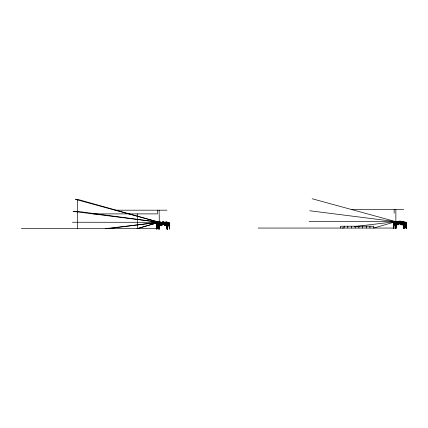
<?xml version="1.0" encoding="UTF-8"?>
<svg xmlns="http://www.w3.org/2000/svg" width="428" height="428" viewBox="0 0 428 428"><rect width="100%" height="100%" fill="white"/><g stroke="black" fill="none" stroke-linecap="round" stroke-linejoin="round"><path stroke-width="0.64" d="M158.943 224.764L158.932 223.614L158.949 229.178L158.943 225.347L161.998 225.363L159.163 225.251M165.572 222.394L166.765 222.18L166.797 222.49L159.098 222.49L159.098 222.18L160.778 222.18L160.762 222.795M159.537 224.481L159.537 224.128L159.911 225.08M159.542 222.49L159.574 222.394M159.73 222.394L160.184 222.276M160.158 224.893L159.783 224.481L159.783 224.128L160.265 224.122L160.265 224.657L160.019 224.122M159.746 222.49L159.746 222.143L159.098 222.18M159.628 225.064L159.719 223.357L160.34 223.673L159.81 223.662L160.27 222.935M159.986 224.839L157.065 224.877L159.756 224.957L159.869 223.582M159.911 224.481L159.911 224.128L159.911 224.893L160.933 224.893M159.911 222.49L159.911 222.143L160.19 222.49M160.174 222.394L159.639 222.394M160.291 222.26L160.27 224.299L161.174 224.128M160.409 224.261L160.5 225.08L160.077 224.839M160.521 224.261L160.671 222.244M160.559 222.389L160.554 224.128L160.687 223.716M160.794 224.299L160.794 222.303M160.933 222.48L160.928 224.128L160.81 223.593M161.003 224.128L161.003 222.48L160.554 222.48M164.09 222.309L162.314 222.116L162.266 222.795L164.111 222.795M163.186 223.352L163.186 222.983M164.111 222.614L164.111 223.352L162.266 223.352L162.271 222.614M164.159 222.614L164.154 222.309L72.364 222.244M164.62 222.983L164.62 222.426M164.716 222.935L164.716 222.303M164.753 222.935L164.759 222.303L164.389 222.303M165.369 224.893L165.706 225.08L165.342 224.481M165.497 225.08L165.497 224.657M166.867 222.394L165.572 222.18L165.433 222.795M165.197 223.507L165.641 224.481L165.829 224.128M165.641 222.49C165.192 221.945 166.749 221.897 166.428 222.49M166.321 224.657L166.257 225.08L165.839 225.08L165.877 224.636L166.444 224.588M165.925 222.389L166.069 224.299L165.165 224.128M166.096 222.49L166.422 222.18L166.257 222.394M166.428 225.08L166.797 224.128M165.577 224.074L165.631 225.08L166.754 225.08L166.733 223.143L166.84 223.443M395.675 223.25L395.686 228.584L395.675 223.25C395.884 226.193 395.595 221.725 396.114 223.881L396.82 224.486L396.916 224.058L403.502 224.058M396.847 221.581L395.841 221.897L395.841 221.586L397.35 221.667L397.334 222.068M395.921 223.154L395.905 228.584L395.895 224.791M395.927 223.025C395.419 227.129 396.756 219.19 396.296 224.363L396.242 222.806L396.526 223.095L396.59 222.523L397.082 222.341L397.034 221.667M396.114 221.897L396.114 221.544L396.933 221.586L396.933 221.897L396.654 221.586L396.826 222.068L396.847 221.667L396.253 221.586L396.51 221.8M396.21 221.891L396.28 221.544L396.826 221.8M396.526 223.881L396.483 223.528M397.029 223.994L396.317 224.058L396.323 224.486L396.745 224.245M396.558 223.239L396.489 224.518L396.59 222.523M398.623 222.068L396.654 221.8L396.916 221.586M397.002 224.058L397.082 223.079M397.152 223.528L397.2 224.272M397.098 221.79L397.516 221.581L397.505 222.202M397.227 224.481L397.018 223.812M397.264 223.667L397.2 221.586M397.387 223.528L397.446 224.481L393.792 224.438L393.664 228.413L393.589 224.529L393.45 228.413L393.963 223.063L393.648 222.876L393.814 222.512L394.097 222.795M397.238 221.897L397.221 221.549L397.505 221.8L397.098 221.586M397.537 221.709L397.462 222.341L397.462 221.886L395.841 221.586M397.987 223.298L397.12 223.432L397.168 222.694L397.735 223.25L397.671 221.886L397.387 222.202M397.842 223.373C398.746 222.935 396.81 223.138 397.746 221.886L397.147 221.667M397.831 221.709L395.836 221.897M398.27 223.812L398.27 222.688L398.623 222.506L398.623 223.122L398.291 222.688M400.833 221.709L399.057 221.522L399.008 222.202L400.854 222.202M399.929 222.753L399.929 222.383M400.817 222.383L400.87 222.014L400.854 222.753L399.008 222.753L399.008 222.014M400.902 222.014L400.892 221.709L398.992 221.709M401.175 221.709L403.984 221.897L403.984 221.586L402.32 221.581L403.139 221.581L402.871 221.891M401.496 222.341L401.501 221.709L401.132 221.709M402.534 224.245L402.122 224.486L402.079 223.528M403.208 222.951L403.331 224.32L406.022 224.235C396.959 223.534 405.728 226.278 403.155 222.523M402.24 224.486L402.24 224.058M402.352 223.881L402.352 223.528L402.459 224.486L402.122 224.245M403.048 221.79L402.315 221.8L402.486 221.581L402.379 222.068L402.352 221.544L403.984 221.586M402.368 223.881L402.384 223.528L402.39 224.058M402.283 221.709C402.288 223.453 402.416 220.891 402.32 221.881M402.491 222.068C404.503 221.148 402.769 221.907 403.165 221.897L402.315 221.8M402.625 224.245L402.876 224.299M402.566 223.528L402.566 223.881L402.079 223.881M403.165 224.486L403.54 223.881C403.599 222.501 404.139 223.881 404.899 223.186M402.909 221.667L403.609 221.586L403.609 221.891M403.502 224.245L403.732 224.235C403.353 219.382 403.55 227.498 403.609 223.186M167.075 225.251L167.075 229.237L167.097 225.39M167.23 224.823L167.321 223.849L167.294 229.231L167.075 225.347M397.419 223.881L397.419 223.528L397.676 224.299L397.692 223.528L397.676 224.486L397.553 224.058M401.041 223.411L400.993 224.775L404.037 224.748L404.032 228.643L404.037 223.207L403.422 223.138L403.411 223.641M403.813 228.552L403.818 224.657L403.813 228.643L403.823 224.679L400.993 224.684M167.294 229.141L167.086 225.278L166.76 225.369L166.995 225.599L167.086 225.272M401.09 224.545L401.095 223.443M401.32 223.443L401.314 224.545L401.298 223.384M402.555 223.667L402.571 221.667M403.813 228.525L403.738 223.298M397.227 221.758L397.291 223.528L397.414 222.999M401.079 223.384C399.04 226.717 411.265 223.453 403.342 224.443L403.342 223.186L403.422 224.443M159.104 224.037C157.895 223.309 160.693 225.198 161.714 224.176L161.714 224.497L161.356 224.406M158.076 224.047C158.344 222.983 159.799 224.288 157.996 224.106L157.065 223.635M159.526 223.63L159.591 223.32L159.558 224.957L159.478 223.507L159.799 223.411L159.847 223.871L159.847 223.116M157.531 223.384L157.477 222.86L158.745 222.86L159.719 223.239L159.687 223.721C158.751 223.742 159.965 222.977 159.922 223.758L158.023 223.721M165.625 222.244L166.867 222.18L166.701 222.394M166.968 222.49L167.241 222.18L166.631 222.143M396.296 222.769L396.398 223.181M402.368 221.651L403.609 221.586L403.123 221.667M403.732 223.181C403.936 223.416 403.647 222.576 403.213 222.833M404.139 223.213L403.834 224.293L403.834 223.175M403.973 223.191C404.128 225.604 403.422 223.379 404.267 223.175M405.899 222.833L405.792 223.165L404.615 222.683L404.059 222.935L404.053 224.4M167.107 223.876L167.081 225.096M167.311 224.994L167.327 223.876M393.787 223.298L393.878 222.71L393.797 224.058M397.409 221.651L397.462 222.202M157.365 223.261C155.637 223.646 157.21 236.283 157.103 223.587L157.21 223.801M157.253 225.203L156.851 225.123L156.921 229.012L157.258 225.112L156.669 228.878M156.964 224.561C157.028 221.939 157.37 224.342 157.076 224.604M157.263 223.453L157.055 224.663M157.397 223.785L157.162 223.341L157.253 224.636M157.263 224.604L157.247 223.502M157.285 223.56L157.081 224.812M157.547 223.314C157.493 222.833 157.071 223.881 157.108 223.282M159.703 223.4L159.521 223.197L159.435 223.721C158.194 223.732 158.579 224.026 158.82 223.651M158.729 223.732L159.435 223.625M159.098 223.614L159.023 224.855M159.537 223.646L159.756 223.427M161.228 223.817C160.773 224.475 161.725 223.111 160.43 223.277L160.377 224.026L161.014 223.908L161.072 223.523M393.412 228.311L393.707 228.317L393.878 224.47L393.61 228.338L394.204 224.577M393.792 222.977L393.947 222.715L393.84 224.101M394.536 223.229L394.07 223.384L393.883 222.908M394.118 222.715L393.937 222.785M394.263 222.795L393.915 223.202L393.846 222.795M395.643 223.191L395.531 223.496L394.921 223.207L395.488 223.528L395.638 223.191L395.756 223.528L396.109 222.763L396.194 223.181L397.12 223.432L396.307 223.074L396.612 222.924M396.472 222.913C397.425 223.411 395.36 221.196 393.921 222.319L393.862 223.191L394.734 223.512L394.76 223.127M395.654 222.683L397.275 222.64L397.928 223.314M165.037 223.705L165.668 223.748L165.786 224.128M165.427 223.55L165.251 224.176M169.263 223.651L166.417 223.737L166.38 223.256L166.679 223.266L166.556 223.651L166.069 222.935M166.899 223.523L166.867 225.08M166.915 223.443L166.797 223.678M403.374 222.699L403.438 223.566L402.785 221.667M402.871 224.042L402.876 224.486L403.497 224.486L403.561 222.849L403.246 222.886M403.561 222.929L403.556 222.565L403.411 222.833M167.102 224.823L167.278 223.641M403.47 223.336L403.395 223.191M404.027 222.945L403.759 223.534M404.342 223.191L403.845 223.384L404.412 223.309M397.409 223.662L396.767 223.662M157.515 223.796L157.247 223.571M393.509 228.317L393.915 224.486L398.65 224.657L393.792 224.609L393.648 222.993M395.686 228.541L395.9 224.657M395.905 228.531L395.996 224.77L398.741 224.77L398.687 223.411M159.152 224.855L159.088 223.7L158.627 223.844M161.886 222.667L161.875 222.303M160.933 224.893L160.949 224.481M403.561 223.341L403.839 223.534M160.794 223.716C163.266 223.716 158.446 222.64 161.185 223.914M161.051 223.619L160.719 224.128M161.105 223.972C161.565 223.074 160.944 224.149 160.875 223.448M161.089 223.716L160.965 223.593M165.267 223.523L165.331 223.914L165.438 223.603M164.983 224.406L164.62 224.497L164.62 224.176L167.343 224.128L167.53 223.684M397.002 223.528L396.275 223.673L396.654 224.486M397.339 221.667L396.446 221.544M397.623 223.336L397.976 222.87L397.409 223.154M398.013 223.122L397.826 222.849M402.176 223.009L402.149 221.886L402.486 221.881M159.708 225.064L159.783 223.817L159.756 224.957M396.521 223.239L396.462 224.566M157.135 225.064L156.905 228.889L157.055 225.032L161.907 225.251M168.878 222.86L169.221 223.726L169.023 222.801L166.615 223.213L166.653 223.694L167.3 223.742L167.054 223.539M161.902 225.139L157.215 225.155L156.867 228.878M157.269 224.957L157.483 223.352L157.146 223.796M394.397 222.747L394.541 223.453L395.135 223.512L395.162 223.122M157.183 222.918L159.323 223.181L159.259 224.047L158.579 223.785L158.638 222.918L157.183 222.918L157.119 223.785L159.387 223.823M157.83 223.614L157.616 223.978L157.477 222.86L157.59 223.4L159.419 223.582M158.376 223.801L158.376 223.518M158.708 223.352L158.745 222.86M159.082 223.507L159.039 223.785L158.462 223.341L157.076 223.694L157.21 223.405M159.719 223.239L160.639 223.277L160.586 224.026L159.821 223.721L159.853 223.239L162.683 223.165L162.683 223.678L161.404 223.678L161.404 223.967M394.284 222.758L394.054 222.266L394.365 222.319L394.306 223.191L396.002 223.453L396.06 222.587M394.996 223.127L394.819 223.453M395.317 223.191L395.237 222.266M396.697 222.683L396.43 223.127L395.451 222.758L395.483 222.266M393.835 223.143L395.199 222.747C395.836 222.549 395.97 223.721 395.477 223.191M396.467 222.972L396.596 222.64M397.275 222.64L397.328 223.432L397.168 222.694M396.499 224.363L394.006 224.363L394.199 223.132M168.065 223.646L167.947 224.079L168.493 224.015C168.637 224.047 169.087 223.363 169.204 223.261M169.36 223.528C169.333 226.332 169.44 222.881 168.568 223.17M405.915 223.256L405.594 222.202L404.433 222.266L404.503 223.132L403.823 223.421L403.754 222.555M406.097 222.967L405.958 222.48L405.616 223.106L405.819 224.32M398.035 223.165L397.799 222.753M166.487 223.116L166.492 223.833L166.674 223.427M167.262 223.828L167.22 224.802M169.012 223.94L168.841 223.277L169.665 228.959L169.429 223.427M169.049 223.566L168.958 223.272M169.194 224.518L169.242 223.7M169.108 223.919C169.14 225.84 169.761 223.395 168.953 223.395M396.424 222.651L396.365 224.47M403.058 223.218C402.234 223.999 402.16 221.988 403.224 222.619L403.262 223.1C401.534 223.94 401.94 222.127 402.363 223.528M403.658 222.844L403.791 223.149M405.728 223.325L405.733 222.474L405.947 223.159L405.086 223.486L405.059 223.1M403.888 223.47L403.358 222.619L405.765 222.202L405.819 224.01M405.792 222.592L405.562 223.084M404.471 222.747L406.001 223.058L405.535 222.549M405.792 222.924L405.862 224.058L405.872 223.159M406.017 222.999L405.444 222.956M405.84 223.245L405.969 222.951C406.964 230.639 405.84 230.398 406.236 224.481L406.172 222.833M166.802 223.405L166.503 223.491L166.792 224.919L166.743 223.33L166.829 223.625M166.711 223.421L166.642 223.742M157.295 223.325L157.188 224.684M157.424 223.956L157.472 223.646M394.118 223.052L393.963 224.101L394.001 223.052M394.167 223.363L394.199 223.09M396.36 223.09L396.462 222.892M396.355 222.833L396.382 223.025M166.069 223.673L166.636 223.357M402.411 223.042L401.801 222.94L401.881 223.234M401.935 223.149L401.935 223.036M402.176 223.186L401.994 223.577L402.149 222.913M394.001 223.132L393.819 224.219L397.671 224.299M158.911 223.207L159.366 223.207M404.246 223.309L405.985 223.106M395.895 224.7L398.736 224.684M398.639 224.7L398.639 223.443M398.42 224.545L398.42 223.443M159.163 225.096L159.146 223.876M168.916 223.919C169.135 223.175 169.525 223.972 168.568 223.726L167.733 223.341L168.68 223.282M169.097 223.844L169.242 223.566L169.081 224.919M403.529 224.32L403.502 222.726L403.513 223.036M405.696 222.876L405.765 223.149M406.054 222.694L405.808 224.181M404.706 223.186L404.374 223.346M158.863 223.994L158.772 223.667L159.007 223.956M157.574 223.689L157.354 223.956M165.171 223.903C165.352 223.641 166.481 224.577 165.7 223.266M402.101 223.181L401.753 222.961L402.143 223.277M158.756 223.919L158.323 223.758M165.24 224.128L165.352 223.732C165.219 224.668 164.507 222.592 166.615 223.213M397.457 223.528L397.612 223.25M403.497 221.651L403.54 221.897M169.001 223.544L168.723 223.94M401.978 223.373L401.774 222.806L402.438 222.662M405.6 222.576L405.867 222.662M167.567 223.94L167.236 224.042M395.777 223.341L395.97 223.293M393.926 222.988L394.514 223.191L395.344 222.801M395.579 223.245L397.912 223.528L397.007 223.705M165.326 223.544L165.048 223.598M402.807 223.363L401.951 223.234M160.949 223.844L161.099 224.128M398.099 223.812L398.457 223.903L398.457 223.577L397.831 223.577L397.698 223.09M158.125 223.758L158.708 223.946M396.542 223.063L396.462 222.763M168.857 223.17L168.857 222.801L167.696 222.86M169.13 223.17L169.36 223.459M168.857 222.801L168.921 223.587M169.108 223.737L169.162 223.427M405.589 222.763L405.739 223.122M167.867 223.657L168.316 223.694L168.343 224.079L169.221 223.726M157.493 223.261L157.766 223.202M157.429 223.635L157.135 223.705M157.012 224.684L157.279 224.572M158.328 223.689L158.242 224.047M166.182 224.893L166.551 224.128L166.075 224.122L166.075 225.08M402.919 224.299L403.294 223.528L402.818 223.528L402.818 224.486M159.157 225.272L159.248 225.599L161.998 225.369M159.248 225.593L159.484 225.363L159.163 229.231L158.938 225.39M168.161 223.78L167.492 224.085L168.129 223.641M405.289 223.197L405.69 222.801M405.91 223.036L405.765 222.202M167.375 224.117L167.69 224.085M395.782 223.512L395.761 222.972M165.754 224.005L166.519 223.694L166.481 223.213L166.642 225.112M158.606 223.4L157.772 223.785L156.905 223.587M166.722 225.021L166.599 223.78L166.604 225.128M405.915 224.443L405.626 224.534L406.188 228.252L405.953 224.427L406.188 228.252L405.626 224.534M403.224 222.619L404.166 222.662M166.867 223.213L167.84 222.801M168.712 223.667L167.626 223.288L166.952 223.785M166.904 223.694L168.199 223.149M169.023 222.801L168.744 223.341M168.279 223.213L169.151 222.86M168.14 223.689L168.113 224.079M168.568 223.726L168.883 223.635M167.947 224.079L168.263 224.015M403.609 222.619L404.578 222.202M404.615 222.694L403.641 222.929M403.641 223.1L404.043 223.149M405.958 223.132L405.894 222.266L405.396 222.48L405.685 222.48M404.835 223.421L404.658 223.095M405.284 222.795L405.311 223.132L405.776 222.795M406.247 228.258L406.445 228.226M165.406 223.507L165.909 223.256M168.883 225.128L169.467 228.836C169.739 227.776 168.771 224.363 169.151 225.342L169.451 228.846L169.21 225.021L165.379 225.08L165.406 222.48M161.03 223.56L161.089 224.176M167.054 224.128L166.551 224.481M401.753 222.961L402.202 223.336M136.928 228.648L159.12 222.244L77.596 199.352L75.44 199.352L159.12 222.244L137.415 228.648L137.415 213.882M108.284 228.648L159.12 222.244L77.596 211.368L73.049 211.368L159.12 222.244L105.406 228.648M342.143 228.054L343.47 227.894M354.079 226.631L395.857 221.651L312.178 198.758M405.541 223.165L405.621 222.881M402.743 221.436L402.743 221.865L402.577 221.586M165.797 224.695L165.855 222.389M165.588 222.18L165.845 222.394M397.398 221.586L397.505 221.581M161.698 223.282L161.533 222.795M159.516 222.394L160.109 222.18M160.495 222.49L160.479 222.143L160.725 222.795L160.971 222.48M159.098 222.49L159.473 222.49M397.296 221.8L397.505 221.8M402.957 221.881L402.994 221.581M402.374 224.245L403.026 224.481M165.738 222.18L165.636 222.667L165.326 222.48L165.331 224.128M396.767 221.881L396.644 221.581L396.713 221.881M351.8 209.597L403.711 209.597M115.057 210.191L166.974 210.191M92.93 213.882L157.397 213.882L157.397 210.191M396.253 221.313L396.66 221.362L396.05 221.431L395.932 222.132L395.932 221.244L396.253 221.431M403.165 221.586L402.411 221.581L402.411 221.881M309.102 221.651L399.345 221.651M398.612 221.709L398.291 221.709L398.297 222.341M402.983 221.79L401.988 221.886M159.51 221.907L159.917 221.907M159.96 222.394L160.677 222.143M405.621 222.266L405.894 222.266M159.312 222.389L159.12 210.191M394.365 222.319L395.381 222.319M401.55 222.571L399.88 222.571L399.88 223.084L401.528 223.122M160.489 222.614L165.283 222.614L165.283 223.282M398.356 222.683L399.426 222.683M399.88 222.683L401.485 222.683L401.539 223.903M159.195 222.726L159.51 221.843L159.195 221.843L159.195 223.165M401.55 222.688L401.378 222.688M394.332 222.801L395.451 222.758M401.94 222.913L402.202 222.849M403.353 222.897L406.6 222.913M160.858 222.983L165.417 222.983M395.199 222.951L396.515 222.951M157.392 223.111L157.702 223.127M167.054 223.052L167.343 223.052M168.632 223.09L168.942 223.074M398.142 223.084L399.426 223.084L399.426 222.571L398.27 222.506L398.27 222.202M165.369 223.165L163.138 223.165L163.138 223.678L164.785 223.716M167.016 223.149L168.471 223.149M169.049 223.191L168.99 223.453M397.676 223.154L398.067 223.218M162.683 223.277L161.533 223.282L161.533 224.406M163.138 223.277L164.807 223.282L164.796 224.497M396.162 223.325L395.365 223.25L396.162 223.218M403.235 223.239L404.342 223.32M393.969 223.363L394.381 223.384M398.404 223.352L401.528 223.373M405.246 222.988L405.279 223.421L404.856 223.486L404.829 223.095M405.439 223.346L405.851 223.325M157.097 223.443L157.386 223.443M394.541 223.453L396.002 223.453M405.279 223.421L403.834 223.239M157.049 223.571L157.424 223.502M159.023 223.571L159.302 223.582M159.831 223.518L159.842 223.207M168.541 223.507L169.857 223.507M395.392 223.491L395.659 223.491M404.086 223.528L401.908 223.705L402.812 223.705L402.737 223.079M160.532 223.71L161.26 223.491M398.136 223.667L398.725 223.705M401.041 223.705L401.646 223.667M168.798 223.758L169.194 223.758M396.965 223.812L398.281 223.812M401.539 223.812L403.181 223.812M403.337 223.785L403.54 223.528M165.363 223.908L165.042 223.764M397.692 223.881L397.221 223.881L397.221 223.528M403.337 223.881L403.706 223.881L403.743 223.213M157.231 223.956L157.643 223.978M159.146 223.935L158.665 223.908M168.536 224.015L167.081 224.015L167.76 223.726L167.696 222.86M159.259 224.047L157.804 224.047L157.654 223.341M160.024 224.256L164.785 223.967L166.011 224.261M403.165 224.299L403.08 224.245M159.895 224.406L161.543 224.406M164.796 224.406L166.444 224.406M159.783 224.481L159.152 224.128M160.661 224.657L160.933 225.08M156.878 224.732L157.279 224.812M168.883 223.694L169.263 224.775M165.379 224.839L166.428 224.893M166.765 224.893L169.285 224.834M166.588 224.919L169.295 224.984L169.467 228.959L169.071 224.775M169.301 225.075L164.331 225.096L165.433 225.251M167.097 225.294L164.25 225.278L166.99 225.363L167.07 229.205M258.143 228.054L395.857 228.054L395.857 209.597M21.4 228.648L159.12 228.648L159.12 224.165M169.702 228.852L169.606 228.862M158.943 229.141L159.152 225.39M166.604 222.18L166.594 222.49L166.594 222.143L167.241 222.18M165.7 223.256L165.962 224.005M397.671 224.245L397.371 224.486L397.671 224.486M402.625 224.481L402.62 224.042M160.933 224.839L160.628 225.08L160.933 225.08M160.463 225.08L160.265 224.893M403.984 221.897L403.331 221.891L403.331 221.586L403.337 221.897L403.438 221.586M402.668 224.101L402.539 223.662L401.362 223.577L401.362 223.903L401.721 223.812M309.786 210.774L395.857 221.651L373.671 228.054L373.671 226.209L340.442 226.209L340.442 228.054M159.821 223.833L159.746 225.112M394.231 222.672L394.22 222.266L394.135 223.191L394.242 222.753M158.494 222.86L159.494 223.577M157.456 222.918L157.451 223.293M166.599 222.367L165.251 222.48M402.213 222.068L402.074 223.528M168.766 223.651L169.114 223.716M168.921 223.619L169.092 224.63M403.834 224.545L403.818 223.207M169.076 223.646L169.06 223.277M405.894 223.052L406.092 224.037L406.022 222.929M405.594 222.202L405.664 223.068M404.332 222.202L404.369 222.694M402.545 222.619L402.598 223.363M167.589 222.801L167.626 223.288M165.802 223.213L165.855 223.962M166.556 223.78L166.636 225.021M395.67 223.17L395.675 224.4M158.943 223.577L158.938 224.994M402.668 223.528L402.604 221.886L397.109 221.881L397.077 221.436M402.432 223.528L402.384 224.299M165.861 222.48L165.898 224.261L166 222.03M402.925 224.058L402.999 224.486M402.534 221.586L402.539 221.881M402.122 223.528L402.122 224.486M402.02 222.014L402.02 222.383M401.55 222.202L401.55 222.506M401.421 222.014L401.421 222.383M401.202 222.506L401.159 223.373M400.854 222.014L400.854 222.383M400.758 221.522L400.758 221.078L399.126 221.078L399.126 221.522M398.281 223.577L398.281 223.903M396.462 223.577L396.462 223.994M394.14 209.597L394.14 213.288M369.974 226.209L369.974 228.054M366.282 226.209L366.282 228.054M362.591 226.209L362.591 228.054M358.899 226.209L358.899 228.054M355.208 226.209L355.208 228.054M351.516 226.209L351.516 228.054M347.825 226.209L347.825 228.054M344.133 226.209L344.133 228.054M166.765 224.657L166.765 225.08M166.128 224.636L166.139 225.08M165.647 224.122L165.647 224.657L159.895 224.588L159.895 224.176M164.807 222.795L164.416 223.967M164.015 222.116L164.015 221.672L162.383 221.672L162.383 222.116M161.8 222.426L161.8 222.983M161.549 222.303L161.57 222.935M161.549 223.282L161.549 223.716M161.543 224.176L161.543 224.497M161.056 222.795L161.056 223.282M160.81 224.657L160.81 225.08M160.334 222.03L160.334 222.458M160.275 224.406L160.265 225.08L160.158 224.657M77.596 199.352L77.596 228.648M159.371 222.18L159.371 222.49L159.371 222.143M161.88 223.282L161.88 223.716L161.88 223.282M396.28 223.528L396.28 223.881L396.28 223.528M401.362 221.832L401.362 222.383L398.532 222.383L398.538 221.832L401.362 221.832M402.999 221.667L402.999 222.068L402.973 221.667M403.706 221.897L403.706 221.544L403.706 221.897"/></g></svg>
